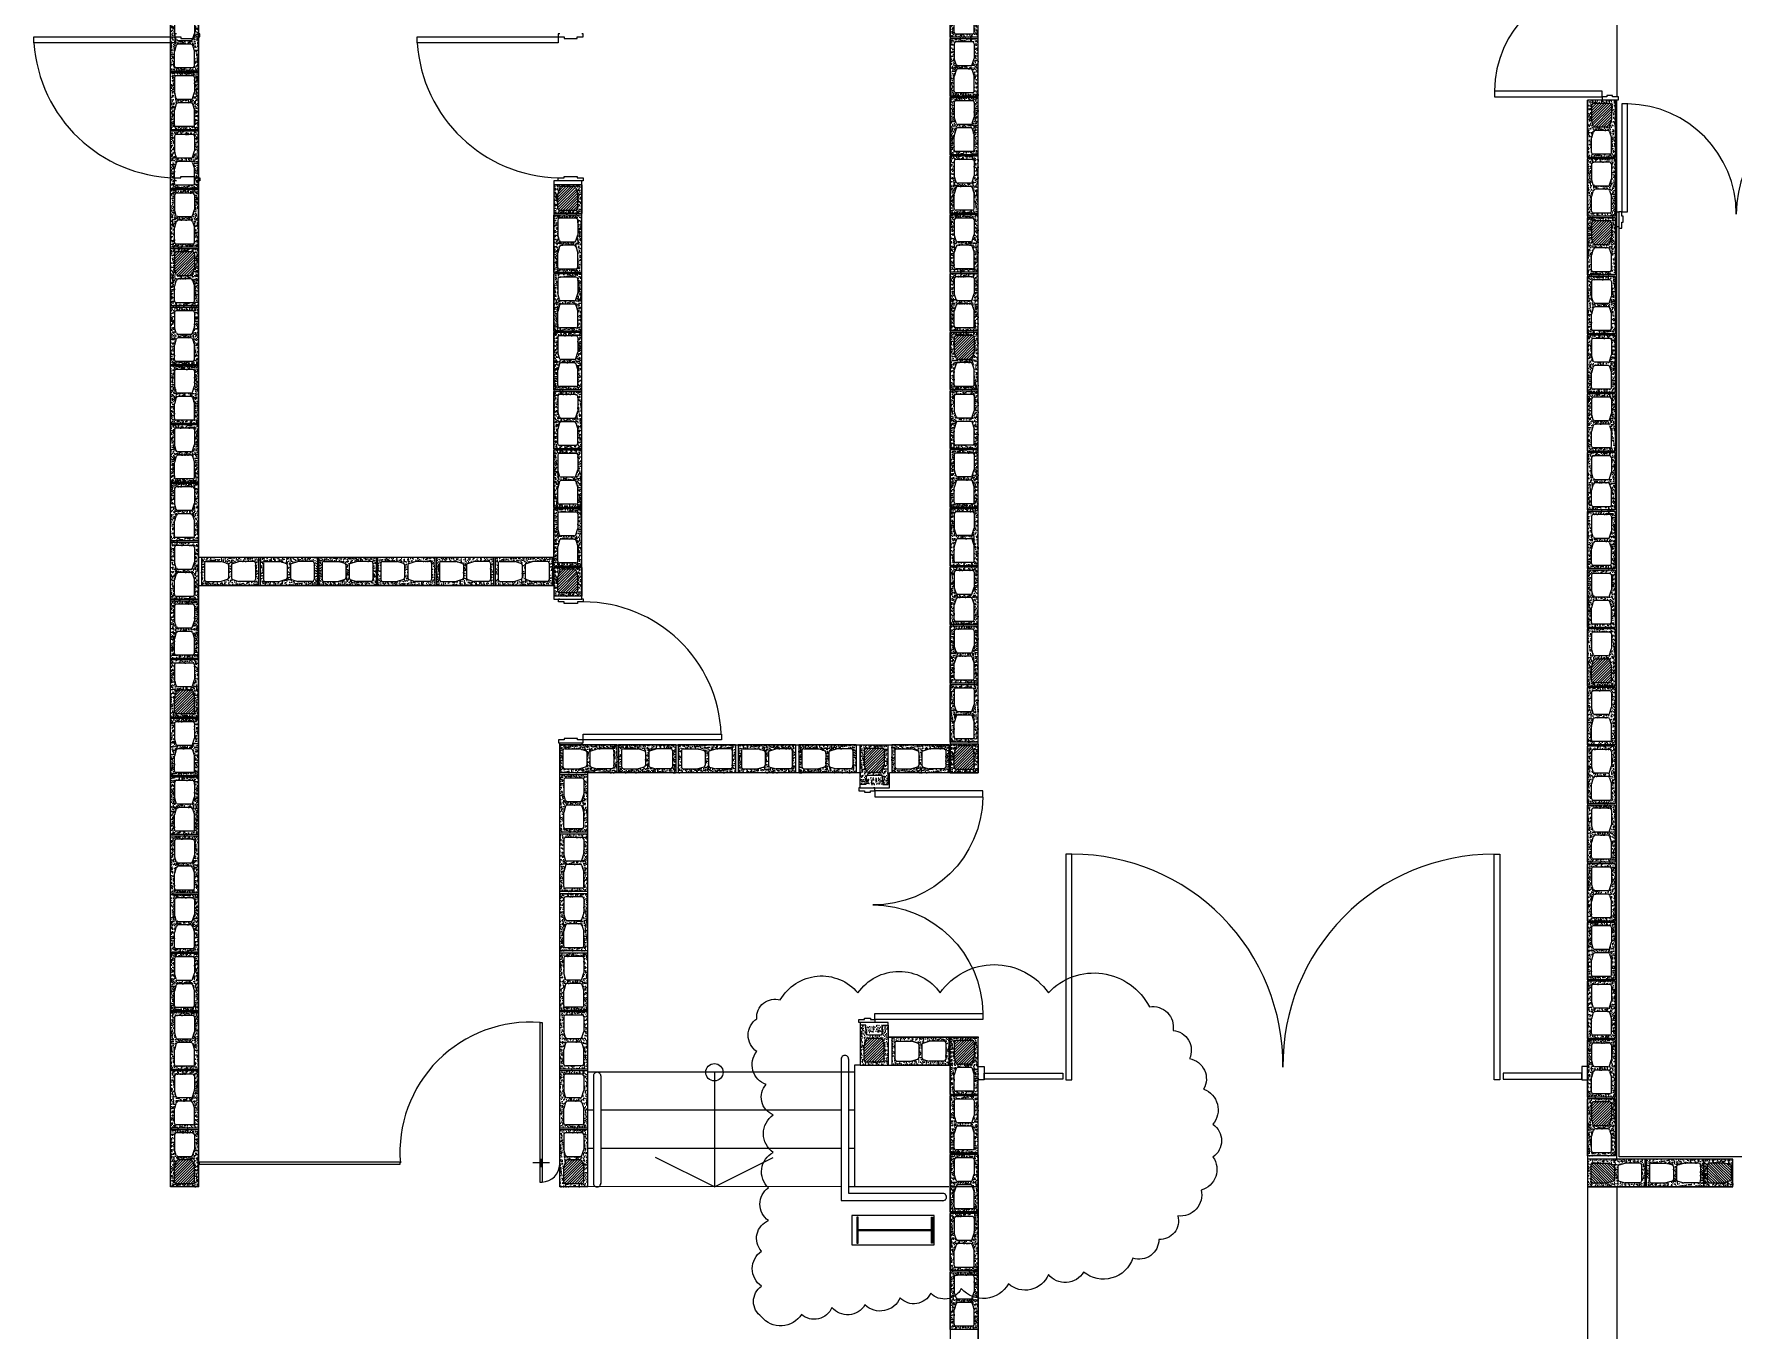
# Model space of a CAD drawing. Header units: millimetres. Extents: x 64 to 283, y 16 to 153.
# Drawn here: x 247.82 to 259.39, y 100.62 to 109.45 of the extents above; entities that cross this region are included whole.
import ezdxf

# ---------------------------------------------------------------- set-up
doc = ezdxf.new("R2010")
doc.units = ezdxf.units.MM
for name, color, linetype, lineweight in [('1', 1, 'Continuous', 0), ('A-CARPINTERIAS', 252, 'Continuous', 0), ('HATCH_1', 253, 'Continuous', 0), ('MAMP_BLOQUE_HORMIGON_BLOQU', 67, 'Continuous', 0), ('MAMP_CERAMICA_VISTA', 60, 'Continuous', 0), ('MURO', 3, 'Continuous', 0), ('MURO_VISTA', 252, 'Continuous', 0)]:
    doc.layers.add(name, color=color, linetype=linetype, lineweight=lineweight)
pattern_1 = [(140, (225.83415, -177.45567), (0.003187817, 0.0364369338), [0.00381, -0.04191]), (85, (225.83415, -177.45567), (-0.038211369, -0.0070486843), [0.003048, -0.033528117]), (190.451445, (225.834416, -177.452633), (-0.0350235504, 0.0293882494), [0.003238002, -0.035618049]), (136.1842, (225.82399, -177.45567), (0.0084084656, 0.054215808), [0.005715, -0.062865]), (186.635558, (225.82469, -177.45115), (-0.049485225, 0.047480827), [0.004857005, -0.053427122]), (81.184151, (225.82399, -177.45567), (-0.049485225, 0.047480827), [0.004571993, -0.050291946]), (111, (225.82653, -177.45059), (0.0204530396, 0.0303228783), [0.00381, -0.04191]), (56, (225.82653, -177.45059), (-0.036837593, 0.0123604057), [0.003048, -0.033528]), (161.451445, (225.828234, -177.448062), (-0.0163845538, 0.042683284), [0.003238002, -0.0356179875]), (127.5, (225.83415, -177.455669), (-0.0169110078, 0.00061772065), [0, -0.0331216, 0, -0.034036, 0, -0.033655]), (97.5, (225.83415, -177.455669), (-0.020036115, 0.0133639325), [0, -0.0194056, 0, -0.0323596, 0, -0.012827]), (57.5, (225.83415, -177.466997), (0.0011457488, 0.02711811903), [0, -0.0127, 0, -0.039624, 0, -0.052578]), (47.5, (225.83415, -177.472077), (-0.0050852982, 0.0296258363), [0, -0.01651, 0, -0.0263144, 0, -0.037338])]
pattern_2 = [(45, (241.394478, 180.895822), (-0.0088388348, 0.0088388348), [])]

# ---------------------------------------------------------------- blocks, each defined once
blk = doc.blocks.new('A$C2D8E3321')
at = {"layer": 'MAMP_BLOQUE_HORMIGON_BLOQU', "linetype": 'Continuous'}
h = blk.add_hatch(dxfattribs=at)
h.set_pattern_fill('AR-CONC', color=253, scale=0.2, style=0)
h.set_pattern_definition([(50, (-279883.144, 27804.65), (36.4369338, -3.187817), [3.81, -41.91]), (355, (-279883.144, 27804.65), (-7.0486843, 38.211369), [3.048, -33.528117]), (100.451445, (-279880.108, 27804.384), (29.3882494, 35.0235504), [3.238002, -35.618049]), (46.1842, (-279883.144, 27814.81), (54.215808, -8.4084656), [5.715, -62.865]), (96.635558, (-279878.626, 27814.11), (47.480827, 49.485225), [4.857005, -53.427122]), (351.184151, (-279883.144, 27814.81), (47.480827, 49.485225), [4.571993, -50.291946]), (21, (-279878.064, 27812.27), (30.3228783, -20.4530396), [3.81, -41.91]), (326, (-279878.064, 27812.27), (12.3604057, 36.837593), [3.048, -33.528]), (71.451445, (-279875.537, 27810.566), (42.683284, 16.3845538), [3.238002, -35.6179875]), (37.5, (-279883.144, 27804.65), (0.61772065, 16.9110078), [0, -33.1216, 0, -34.036, 0, -33.655]), (7.5, (-279883.144, 27804.65), (13.3639325, 20.036115), [0, -19.4056, 0, -32.3596, 0, -12.827]), (327.5, (-279894.472, 27804.65), (27.11811903, -1.1457488), [0, -12.7, 0, -39.624, 0, -52.578]), (317.5, (-279899.552, 27804.65), (29.6258363, 5.0852982), [0, -16.51, 0, -26.3144, 0, -37.338])])
h.paths.add_polyline_path([(0, 190), (0, 0), (390, 0), (390, 190)])
h.paths.add_polyline_path([(214, 150), (256, 163), (356, 163, -0.414214), (368, 151), (368, 39, -0.414214), (356, 27), (256, 27), (214, 39, -0.315202), (206, 51), (206, 139, -0.315202)], flags=16)
h.paths.add_polyline_path([(184, 139), (184, 51, -0.315202), (176, 39), (134, 27), (34, 27, -0.414214), (22, 39), (22, 151, -0.414214), (34, 163), (134, 163), (176, 150, -0.315202)], flags=16)
for p, q in [((390, 190), (0, 190)), ((0, 190), (0, 0)), ((22, 151), (22, 39)), ((34, 163), (134, 163)), ((176, 150), (134, 163)), ((184, 139), (184, 51)), ((206, 139), (206, 51)), ((214, 150), (256, 163)), ((356, 163), (256, 163)), ((368, 151), (368, 39)), ((390, 190), (390, 0)), ((34, 27), (134, 27)), ((176, 39), (134, 27)), ((214, 39), (256, 27)), ((356, 27), (256, 27)), ((390, 0), (0, 0))]:
    blk.add_line(p, q)
for centre, start, end in [((34, 151), 90, 180), ((172, 139), 0, 69.9797), ((218, 139), 110.0203, 180), ((356, 151), 0, 90), ((34, 39), 180, 270), ((172, 51), 290.0203, 0), ((218, 51), 180, 249.9797), ((356, 39), 270, 0)]:
    blk.add_arc(centre, 12, start, end)
blk = doc.blocks.new('PUERTA_90')
at = {"layer": 'A-CARPINTERIAS', "color": 2, "elevation": 1.747012}
for points in [[(1073341.584146, 646881.00699), (1073341.584146, 646871.00699), (1073361.584146, 646871.00699), (1073361.584146, 646911.00699), (1073371.584146, 646911.00699), (1073371.584689, 647001.015604), (1073361.584689, 647001.015604), (1073361.584689, 647041.015604), (1073341.584689, 647041.015604), (1073341.584689, 647031.015604)], [(1074321.584146, 646881.011429), (1074321.584146, 646871.011429), (1074301.584146, 646871.011429), (1074301.584146, 646911.011429), (1074291.584146, 646911.011429), (1074291.583603, 647001.020043), (1074301.583603, 647001.020043), (1074301.583603, 647041.020043), (1074321.583603, 647041.020043), (1074321.583603, 647031.020043)], [(1073361.583603, 646871.00699), (1073401.583603, 646871.00699), (1073401.583603, 645931.006991), (1073361.583603, 645931.006991), (1073361.583603, 646871.00699)]]:
    blk.add_lwpolyline(points, dxfattribs=at)
at = {"layer": 'A-CARPINTERIAS'}
blk.add_arc((1073361.583603, 646871.00699, 1.747012), 940, 272.438855, 0, dxfattribs=at)
blk = doc.blocks.new('VANO_1_60')
at = {"layer": 'A-CARPINTERIAS', "color": 2, "elevation": 319.118619}
for points in [[(1061665.085872, 653093.376757), (1061665.085872, 653103.376757), (1061685.085872, 653103.376757), (1061685.085872, 653063.376757), (1061695.085872, 653063.376757), (1061695.085872, 653023.376757), (1061685.085872, 653023.376757), (1061685.085872, 652993.376757), (1061665.085872, 652993.376757), (1061665.085872, 653003.376757)], [(1063262.427102, 653093.376757), (1063262.427102, 653103.376757), (1063242.427102, 653103.376757), (1063242.427102, 653063.376757), (1063232.427102, 653063.376757), (1063232.427102, 653023.376757), (1063242.427102, 653023.376757), (1063242.427102, 652993.376757), (1063262.427102, 652993.376757), (1063262.427102, 653003.376757)], [(1061685.085872, 652993.376757), (1061725.085872, 652993.376757), (1061725.085872, 652258.091266), (1061685.085872, 652258.091266), (1061685.085872, 652993.376757)], [(1063242.427102, 652993.376757), (1063202.427102, 652993.376757), (1063202.427102, 652258.091266), (1063242.427102, 652258.091266), (1063242.427102, 652993.376757)]]:
    blk.add_lwpolyline(points, dxfattribs=at)
at = {"layer": 'A-CARPINTERIAS'}
for centre, radius, start, end in [((1061716.319398, 653004.098216, -5100.048805), 746.119091, 270.993396, 0.302112), ((1063212.153156, 653007.715022, -5100.048805), 749.725106, 179.975747, 269.057884)]:
    blk.add_arc(centre, radius, start, end, dxfattribs=at)
blk = doc.blocks.new('VANO_1_00')
at = {"layer": 'A-CARPINTERIAS', "color": 2, "elevation": 1.747012}
for points in [[(1047898.651086, 654655.944493), (1047858.651086, 654655.944493), (1047858.651086, 655616.467644), (1047898.651086, 655616.467644), (1047898.651086, 654655.944493)], [(1046918.649457, 654645.942824), (1046918.649457, 654655.942824), (1046938.649457, 654655.942824), (1046938.649457, 654615.942824), (1046948.649457, 654615.942824), (1046948.65, 654525.93421), (1046938.65, 654525.93421), (1046938.65, 654485.934209), (1046918.65, 654485.934209), (1046918.65, 654495.934209)], [(1047918.650543, 654645.944493), (1047918.650543, 654655.944493), (1047898.650543, 654655.944493), (1047898.650543, 654615.944493), (1047888.650543, 654615.944493), (1047888.65, 654525.935879), (1047898.65, 654525.935879), (1047898.65, 654485.935879), (1047918.65, 654485.935879), (1047918.65, 654495.935879)]]:
    blk.add_lwpolyline(points, dxfattribs=at)
at = {"layer": 'A-CARPINTERIAS'}
blk.add_arc((1047924.782823, 654632.269475, 1.747012), 986.417479, 93.844126, 178.624808, dxfattribs=at)

msp = doc.modelspace()

# ---------------------------------------------------------------- hatches: boundary and pattern name
at = {"layer": 'HATCH_1', "linetype": 'Continuous'}
h = msp.add_hatch(dxfattribs=at)
h.set_pattern_fill('LINE', color=40, scale=0.1, angle=225)
h.set_pattern_definition([(225, (270.647651, 30.529201), (0.0088388348, -0.0088388348), [])])
h.paths.add_polyline_path([(258.453, 108.814, -0.346235), (258.441, 108.823), (258.429, 108.864), (258.429, 108.964, -0.414214), (258.441, 108.976), (258.553, 108.976, -0.414214), (258.565, 108.964), (258.565, 108.864), (258.552, 108.821, -0.315202), (258.541, 108.814)])
h = msp.add_hatch(dxfattribs=at)
h.set_pattern_fill('LINE', color=40, scale=0.1, angle=45)
h.set_pattern_definition([(45, (239.307312, 186.6945), (-0.0088388348, 0.0088388348), [])])
h.paths.add_polyline_path([(251.502, 108.41, -0.346235), (251.513, 108.401), (251.526, 108.36), (251.526, 108.26, -0.414214), (251.514, 108.248), (251.402, 108.248, -0.414214), (251.39, 108.26), (251.39, 108.36), (251.403, 108.402, -0.315202), (251.414, 108.41)])
h = msp.add_hatch(dxfattribs=at)
h.set_pattern_fill('LINE', color=40, scale=0.1, angle=225)
h.set_pattern_definition([(225, (270.647651, 29.729201), (0.0088388348, -0.0088388348), [])])
h.paths.add_polyline_path([(258.453, 108.014, -0.346235), (258.441, 108.023), (258.429, 108.064), (258.429, 108.164, -0.414214), (258.441, 108.176), (258.553, 108.176, -0.414214), (258.565, 108.164), (258.565, 108.064), (258.552, 108.021, -0.315202), (258.541, 108.014)])
h = msp.add_hatch(dxfattribs=at)
h.set_pattern_fill('LINE', color=40, scale=0.1, angle=225)
h.set_pattern_definition([(225, (260.997651, 29.519152), (0.0088388348, -0.0088388348), [])])
h.paths.add_polyline_path([(248.803, 107.803, -0.346235), (248.791, 107.813), (248.779, 107.853), (248.779, 107.953, -0.414214), (248.791, 107.965), (248.903, 107.965, -0.414214), (248.915, 107.953), (248.915, 107.853), (248.902, 107.811, -0.315202), (248.891, 107.803)])
h = msp.add_hatch(dxfattribs=at)
h.set_pattern_fill('LINE', color=40, scale=0.1, angle=225)
h.set_pattern_definition([(225, (266.307651, 28.949148), (0.0088388348, -0.0088388348), [])])
h.paths.add_polyline_path([(254.113, 107.233, -0.346235), (254.101, 107.243), (254.089, 107.283), (254.089, 107.383, -0.414214), (254.101, 107.395), (254.213, 107.395, -0.414214), (254.225, 107.383), (254.225, 107.283), (254.212, 107.241, -0.315202), (254.201, 107.233)])
h = msp.add_hatch(dxfattribs=at)
h.set_pattern_fill('LINE', color=40, scale=0.1, angle=45)
h.set_pattern_definition([(45, (239.307312, 184.088903), (-0.0088388348, 0.0088388348), [])])
h.paths.add_polyline_path([(251.502, 105.805, -0.346235), (251.513, 105.795), (251.526, 105.755), (251.526, 105.655, -0.414214), (251.514, 105.643), (251.402, 105.643, -0.414214), (251.39, 105.655), (251.39, 105.755), (251.403, 105.797, -0.315202), (251.414, 105.805)])
h = msp.add_hatch(dxfattribs=at)
h.set_pattern_fill('LINE', color=40, scale=0.1, angle=225)
h.set_pattern_definition([(225, (270.647651, 26.929201), (0.0088388348, -0.0088388348), [])])
h.paths.add_polyline_path([(258.453, 105.192, 0.346235), (258.441, 105.182), (258.429, 105.142), (258.429, 105.042, 0.414214), (258.441, 105.03), (258.553, 105.03, 0.414214), (258.565, 105.042), (258.565, 105.142), (258.552, 105.184, 0.315202), (258.541, 105.192)])
h = msp.add_hatch(dxfattribs=at)
h.set_pattern_fill('LINE', color=40, scale=0.1, angle=225)
h.set_pattern_definition([(225, (260.997651, 26.719152), (0.0088388348, -0.0088388348), [])])
h.paths.add_polyline_path([(248.803, 104.981, 0.346235), (248.791, 104.972), (248.779, 104.931), (248.779, 104.831, 0.414214), (248.791, 104.819), (248.903, 104.819, 0.414214), (248.915, 104.831), (248.915, 104.931), (248.902, 104.974, 0.315202), (248.891, 104.981)])
h = msp.add_hatch(dxfattribs=at)
h.set_pattern_fill('LINE', color=40, scale=0.1, angle=45)
h.set_pattern_definition([(45, (242.007309, 182.885864), (-0.0088388348, 0.0088388348), [])])
h.paths.add_polyline_path([(254.202, 104.602, -0.346235), (254.213, 104.592), (254.226, 104.552), (254.226, 104.452, -0.414214), (254.214, 104.44), (254.102, 104.44, -0.414214), (254.09, 104.452), (254.09, 104.552), (254.103, 104.594, -0.315202), (254.114, 104.602)])
h = msp.add_hatch(dxfattribs=at)
h.set_pattern_fill('LINE', color=40, scale=0.1, angle=45)
h.set_pattern_definition(pattern_2)
h.paths.add_polyline_path([(253.589, 104.423, 0.346235), (253.601, 104.433), (253.613, 104.473), (253.613, 104.573, 0.414214), (253.601, 104.585), (253.489, 104.585, 0.414214), (253.477, 104.573), (253.477, 104.473), (253.49, 104.431, 0.315202), (253.501, 104.423)])
h = msp.add_hatch(dxfattribs=at)
h.set_pattern_fill('LINE', color=40, scale=0.1, angle=45)
h.set_pattern_definition(pattern_2)
h.paths.add_polyline_path([(253.589, 102.611, -0.346235), (253.601, 102.602), (253.613, 102.561), (253.613, 102.461, -0.414214), (253.601, 102.449), (253.489, 102.449, -0.414214), (253.477, 102.461), (253.477, 102.561), (253.49, 102.604, -0.315202), (253.501, 102.611)])
h = msp.add_hatch(dxfattribs=at)
h.set_pattern_fill('LINE', color=40, scale=0.1, angle=225)
h.set_pattern_definition([(225, (266.307651, 24.14913), (0.0088388348, -0.0088388348), [])])
h.paths.add_polyline_path([(254.113, 102.433, -0.346235), (254.101, 102.443), (254.089, 102.483), (254.089, 102.583, -0.414214), (254.101, 102.595), (254.213, 102.595, -0.414214), (254.225, 102.583), (254.225, 102.483), (254.212, 102.441, -0.315202), (254.201, 102.433)])
h = msp.add_hatch(dxfattribs=at)
h.set_pattern_fill('LINE', color=40, scale=0.1, angle=225)
h.set_pattern_definition([(225, (270.647695, 23.729201), (0.0088388348, -0.0088388348), [])])
h.paths.add_polyline_path([(258.453, 102.014, -0.346235), (258.442, 102.023), (258.429, 102.064), (258.429, 102.164, -0.414214), (258.441, 102.176), (258.553, 102.176, -0.414214), (258.565, 102.164), (258.565, 102.064), (258.552, 102.021, -0.315202), (258.541, 102.014)])
h = msp.add_hatch(dxfattribs=at)
h.set_pattern_fill('LINE', color=40, scale=0.1, angle=225)
h.set_pattern_definition([(225, (260.997651, 23.519152), (0.0088388348, -0.0088388348), [])])
h.paths.add_polyline_path([(248.803, 101.781, 0.346235), (248.791, 101.772), (248.779, 101.731), (248.779, 101.631, 0.414214), (248.791, 101.619), (248.903, 101.619, 0.414214), (248.915, 101.631), (248.915, 101.731), (248.902, 101.774, 0.315202), (248.891, 101.781)])
h = msp.add_hatch(dxfattribs=at)
h.set_pattern_fill('LINE', color=40, scale=0.1, angle=225)
h.set_pattern_definition([(225, (263.647687, 23.519153), (0.0088388348, -0.0088388348), [])])
h.paths.add_polyline_path([(251.453, 101.781, 0.346235), (251.442, 101.772), (251.429, 101.731), (251.429, 101.631, 0.414214), (251.441, 101.619), (251.553, 101.619, 0.414214), (251.565, 101.631), (251.565, 101.731), (251.552, 101.774, 0.315202), (251.541, 101.781)])
h = msp.add_hatch(dxfattribs=at)
h.set_pattern_fill('LINE', color=40, scale=0.1, angle=315)
h.set_pattern_definition([(315, (336.870826, 113.842712), (0.0088388348, 0.0088388348), [])])
h.paths.add_polyline_path([(258.586, 101.648, -0.346235), (258.577, 101.637), (258.536, 101.624), (258.436, 101.624, -0.414214), (258.424, 101.636), (258.424, 101.748, -0.414214), (258.436, 101.76), (258.536, 101.76), (258.579, 101.747, -0.315202), (258.586, 101.736)])
h = msp.add_hatch(dxfattribs=at)
h.set_pattern_fill('LINE', color=40, scale=0.1, angle=315)
h.set_pattern_definition([(315, (337.665776, 113.842668), (0.0088388348, 0.0088388348), [])])
h.paths.add_polyline_path([(259.381, 101.648, -0.346235), (259.372, 101.636), (259.331, 101.624), (259.231, 101.624, -0.414214), (259.219, 101.636), (259.219, 101.748, -0.414214), (259.231, 101.76), (259.331, 101.76), (259.374, 101.747, -0.315202), (259.381, 101.736)])
at = {"layer": 'MAMP_BLOQUE_HORMIGON_BLOQU', "linetype": 'Continuous'}
h = msp.add_hatch(dxfattribs=at)
h.set_pattern_fill('AR-CONC', color=253, scale=0.0002, angle=270, style=0)
h.set_pattern_definition([(320, (279.167133, 385.1093), (-0.003187817, -0.0364369338), [0.00381, -0.04191]), (265, (279.167133, 385.1093), (0.038211369, 0.0070486843), [0.003048, -0.033528117]), (10.451445, (279.166867, 385.106263), (0.0350235504, -0.0293882494), [0.003238002, -0.035618049]), (316.1842, (279.177293, 385.1093), (-0.0084084656, -0.054215808), [0.005715, -0.062865]), (6.635558, (279.17659, 385.10478), (0.049485225, -0.047480827), [0.004857005, -0.053427122]), (261.184151, (279.177293, 385.1093), (0.049485225, -0.047480827), [0.004571993, -0.050291946]), (291, (279.174753, 385.10422), (-0.0204530396, -0.0303228783), [0.00381, -0.04191]), (236, (279.174753, 385.10422), (0.036837593, -0.0123604057), [0.003048, -0.033528]), (341.451445, (279.17305, 385.101693), (0.016384554, -0.042683284), [0.003238002, -0.0356179875]), (307.5, (279.167133, 385.1093), (0.0169110078, -0.00061772065), [0, -0.0331216, 0, -0.034036, 0, -0.033655]), (277.5, (279.167133, 385.1093), (0.020036115, -0.0133639325), [0, -0.0194056, 0, -0.0323596, 0, -0.012827]), (237.5, (279.167133, 385.120628), (-0.0011457488, -0.02711811903), [0, -0.0127, 0, -0.039624, 0, -0.052578]), (227.5, (279.167133, 385.125708), (0.0050852982, -0.0296258363), [0, -0.01651, 0, -0.0263144, 0, -0.037338])])
h.paths.add_polyline_path([(251.501, 108.41), (251.413, 108.41, 0.315202), (251.402, 108.402), (251.389, 108.36), (251.389, 108.26, 0.414214), (251.401, 108.248), (251.513, 108.248, 0.414214), (251.525, 108.26), (251.525, 108.36), (251.513, 108.401, 0.346235)], flags=16)
h.paths.add_polyline_path([(251.362, 108.421), (251.552, 108.421), (251.552, 108.226), (251.362, 108.226)])
h = msp.add_hatch(dxfattribs=at)
h.set_pattern_fill('AR-CONC', color=253, scale=0.0002, angle=270, style=0)
h.set_pattern_definition([(320, (279.167133, 382.503702), (-0.003187817, -0.0364369338), [0.00381, -0.04191]), (265, (279.167133, 382.503702), (0.038211369, 0.0070486843), [0.003048, -0.033528117]), (10.451445, (279.166867, 382.500666), (0.0350235504, -0.0293882494), [0.003238002, -0.035618049]), (316.1842, (279.177293, 382.5037), (-0.0084084656, -0.054215808), [0.005715, -0.062865]), (6.635558, (279.17659, 382.499184), (0.049485225, -0.047480827), [0.004857005, -0.053427122]), (261.184151, (279.177293, 382.5037), (0.049485225, -0.047480827), [0.004571993, -0.050291946]), (291, (279.174753, 382.498622), (-0.0204530396, -0.0303228783), [0.00381, -0.04191]), (236, (279.174753, 382.498622), (0.036837593, -0.0123604057), [0.003048, -0.033528]), (341.451445, (279.17305, 382.496095), (0.016384554, -0.042683284), [0.003238002, -0.0356179875]), (307.5, (279.167133, 382.503702), (0.0169110078, -0.00061772065), [0, -0.0331216, 0, -0.034036, 0, -0.033655]), (277.5, (279.167133, 382.503702), (0.020036115, -0.0133639325), [0, -0.0194056, 0, -0.0323596, 0, -0.012827]), (237.5, (279.167133, 382.51503), (-0.0011457488, -0.02711811903), [0, -0.0127, 0, -0.039624, 0, -0.052578]), (227.5, (279.167133, 382.52011), (0.0050852982, -0.0296258363), [0, -0.01651, 0, -0.0263144, 0, -0.037338])])
h.paths.add_polyline_path([(251.501, 105.805), (251.413, 105.805, 0.315202), (251.402, 105.797), (251.389, 105.755), (251.389, 105.655, 0.414214), (251.401, 105.643), (251.513, 105.643, 0.414214), (251.525, 105.655), (251.525, 105.755), (251.513, 105.795, 0.346235)], flags=16)
h.paths.add_polyline_path([(251.362, 105.816), (251.552, 105.816), (251.552, 105.621), (251.362, 105.621)])
h = msp.add_hatch(dxfattribs=at)
h.set_pattern_fill('AR-CONC', color=252, scale=0.0002, angle=90, style=0)
h.set_pattern_definition(pattern_1)
edge = h.paths.add_edge_path(flags=16)
edge.add_line((253.5, 104.423), (253.588, 104.423))
edge.add_arc((253.588, 104.435), 0.012, 270, 339.9797)
edge.add_line((253.599, 104.431), (253.612, 104.473))
edge.add_line((253.612, 104.473), (253.612, 104.573))
edge.add_arc((253.6, 104.573), 0.012, 0, 90)
edge.add_line((253.6, 104.585), (253.488, 104.585))
edge.add_arc((253.488, 104.573), 0.012, 90, 180)
edge.add_line((253.476, 104.573), (253.476, 104.473))
edge.add_line((253.476, 104.473), (253.489, 104.433))
edge.add_arc((253.5, 104.435), 0.012, 193.6095, 270)
h.paths.add_polyline_path([(253.639, 104.337), (253.449, 104.337), (253.449, 104.607), (253.639, 104.607)])
edge = h.paths.add_edge_path(flags=16)
edge.add_line((253.602, 104.386), (253.487, 104.386))
edge.add_line((253.487, 104.386), (253.489, 104.394))
edge.add_arc((253.5, 104.389), 0.012, 90, 159.9797, ccw=False)
edge.add_line((253.5, 104.401), (253.588, 104.401))
edge.add_arc((253.588, 104.389), 0.012, 13.6095, 90, ccw=False)
edge.add_line((253.6, 104.392), (253.602, 104.386))
h = msp.add_hatch(dxfattribs=at)
h.set_pattern_fill('AR-CONC', color=253, scale=0.0002, angle=270, style=0)
h.set_pattern_definition([(320, (281.86713, 381.300664), (-0.003187817, -0.0364369338), [0.00381, -0.04191]), (265, (281.86713, 381.300664), (0.038211369, 0.0070486843), [0.003048, -0.033528117]), (10.451445, (281.866864, 381.297627), (0.0350235504, -0.0293882494), [0.003238002, -0.035618049]), (316.1842, (281.87729, 381.300664), (-0.0084084656, -0.054215808), [0.005715, -0.062865]), (6.635558, (281.87659, 381.296146), (0.049485225, -0.047480827), [0.004857005, -0.053427122]), (261.184151, (281.87729, 381.300664), (0.049485225, -0.047480827), [0.004571993, -0.050291946]), (291, (281.87475, 381.295584), (-0.0204530396, -0.0303228783), [0.00381, -0.04191]), (236, (281.87475, 381.295584), (0.036837593, -0.0123604057), [0.003048, -0.033528]), (341.451445, (281.873046, 381.293057), (0.016384554, -0.042683284), [0.003238002, -0.0356179875]), (307.5, (281.86713, 381.300664), (0.0169110078, -0.00061772065), [0, -0.0331216, 0, -0.034036, 0, -0.033655]), (277.5, (281.86713, 381.300664), (0.020036115, -0.0133639325), [0, -0.0194056, 0, -0.0323596, 0, -0.012827]), (237.5, (281.86713, 381.311992), (-0.0011457488, -0.02711811903), [0, -0.0127, 0, -0.039624, 0, -0.052578]), (227.5, (281.86713, 381.317072), (0.0050852982, -0.0296258363), [0, -0.01651, 0, -0.0263144, 0, -0.037338])])
h.paths.add_polyline_path([(254.201, 104.602), (254.113, 104.602, 0.315202), (254.102, 104.594), (254.089, 104.552), (254.089, 104.452, 0.414214), (254.101, 104.44), (254.213, 104.44, 0.414214), (254.225, 104.452), (254.225, 104.552), (254.213, 104.592, 0.346235)], flags=16)
h.paths.add_polyline_path([(254.062, 104.613), (254.252, 104.613), (254.252, 104.418), (254.062, 104.418)])
h = msp.add_hatch(dxfattribs=at)
h.set_pattern_fill('AR-CONC', color=252, scale=0.0002, angle=90, style=0)
h.set_pattern_definition(pattern_1)
edge = h.paths.add_edge_path(flags=16)
edge.add_line((253.5, 102.611), (253.588, 102.611))
edge.add_arc((253.588, 102.599), 0.012, 20.0203, 90, ccw=False)
edge.add_line((253.599, 102.604), (253.612, 102.561))
edge.add_line((253.612, 102.561), (253.612, 102.461))
edge.add_arc((253.6, 102.461), 0.012, 270, 360, ccw=False)
edge.add_line((253.6, 102.449), (253.488, 102.449))
edge.add_arc((253.488, 102.461), 0.012, 180, 270, ccw=False)
edge.add_line((253.476, 102.461), (253.476, 102.561))
edge.add_line((253.476, 102.561), (253.489, 102.602))
edge.add_arc((253.5, 102.599), 0.012, 90, 166.3905, ccw=False)
h.paths.add_polyline_path([(253.639, 102.698), (253.449, 102.698), (253.449, 102.427), (253.639, 102.427)])
edge = h.paths.add_edge_path(flags=16)
edge.add_line((253.602, 102.649), (253.487, 102.649))
edge.add_line((253.487, 102.649), (253.489, 102.641))
edge.add_arc((253.5, 102.645), 0.012, 200.0203, 270)
edge.add_line((253.5, 102.633), (253.588, 102.633))
edge.add_arc((253.588, 102.645), 0.012, 270, 346.3905)
edge.add_line((253.6, 102.643), (253.602, 102.649))
h = msp.add_hatch(dxfattribs=at)
h.set_pattern_fill('AR-CONC', color=253, scale=0.0002, angle=180, style=0)
h.set_pattern_definition([(230, (536.080575, 73.982847), (-0.0364369338, 0.003187817), [0.00381, -0.04191]), (175, (536.080575, 73.982847), (0.0070486843, -0.038211369), [0.003048, -0.033528117]), (280.451445, (536.07754, 73.983113), (-0.0293882494, -0.0350235504), [0.003238002, -0.035618049]), (226.1842, (536.080575, 73.972687), (-0.054215808, 0.0084084656), [0.005715, -0.062865]), (276.635558, (536.076057, 73.97339), (-0.047480827, -0.049485225), [0.004857005, -0.053427122]), (171.184151, (536.080575, 73.97269), (-0.047480827, -0.049485225), [0.004571993, -0.050291946]), (201, (536.075495, 73.975227), (-0.0303228783, 0.0204530396), [0.00381, -0.04191]), (146, (536.075495, 73.975227), (-0.0123604057, -0.036837593), [0.003048, -0.033528]), (251.451445, (536.07297, 73.97693), (-0.042683284, -0.016384554), [0.003238002, -0.0356179875]), (217.5, (536.080575, 73.982847), (-0.00061772065, -0.0169110078), [0, -0.0331216, 0, -0.034036, 0, -0.033655]), (187.5, (536.080575, 73.982847), (-0.0133639325, -0.020036115), [0, -0.0194056, 0, -0.0323596, 0, -0.012827]), (147.5, (536.091904, 73.982847), (-0.02711811903, 0.0011457488), [0, -0.0127, 0, -0.039624, 0, -0.052578]), (137.5, (536.096984, 73.982847), (-0.0296258363, -0.0050852982), [0, -0.01651, 0, -0.0263144, 0, -0.037338])])
h.paths.add_polyline_path([(259.381, 101.649), (259.381, 101.737, 0.315202), (259.374, 101.748), (259.331, 101.761), (259.231, 101.761, 0.414214), (259.219, 101.749), (259.219, 101.637, 0.414214), (259.231, 101.625), (259.331, 101.625), (259.372, 101.637, 0.346235)], flags=16)
h.paths.add_polyline_path([(259.392, 101.787), (259.392, 101.597), (259.197, 101.597), (259.197, 101.787)])

# ---------------------------------------------------------------- linework, layer by layer
msp.add_lwpolyline([(252.776, 100.713, -0.520567), (252.776, 100.921, -0.520567), (252.776, 100.921, -0.520567), (252.776, 101.16, -0.520567), (252.776, 101.16, -0.520567), (252.824, 101.368, -0.520567), (252.824, 101.368, -0.520567), (252.824, 101.592, -0.520567), (252.824, 101.592, -0.520567), (252.856, 101.832, -0.520567), (252.856, 101.832, -0.520567), (252.856, 102.088, -0.520567), (252.856, 102.088, -0.520567), (252.808, 102.295, -0.520567), (252.808, 102.295, -0.520567), (252.744, 102.519, -0.520567), (252.744, 102.519, -0.520567), (252.744, 102.743, -0.520567), (252.744, 102.743, -0.520567), (252.904, 102.871, -0.520567), (252.904, 102.871, -0.520567), (253.433, 102.919, -0.520567), (253.433, 102.919, -0.520567), (253.993, 102.919, -0.520567), (253.993, 102.919, -0.520567), (254.73, 102.919, -0.520567), (254.73, 102.919, -0.520567), (255.418, 102.823, -0.520567), (255.418, 102.823, -0.520567), (255.579, 102.663, -0.520567), (255.579, 102.663, -0.520567), (255.691, 102.471, -0.520567), (255.691, 102.471, -0.520567), (255.787, 102.263, -0.520567), (255.787, 102.263, -0.520567), (255.851, 102.024, -0.520567), (255.851, 102.024, -0.520567), (255.851, 101.8, -0.520567), (255.851, 101.8, -0.520567), (255.771, 101.576, -0.520567), (255.771, 101.576, -0.520567), (255.611, 101.4, -0.520567), (255.611, 101.4, -0.520567), (255.482, 101.24, -0.520567), (255.482, 101.24, -0.520567), (255.306, 101.112, -0.520567), (255.306, 101.112, -0.520567), (254.97, 101.017, -0.520567), (254.97, 101.017, -0.520567), (254.73, 101.001, -0.520567), (254.73, 101.001, -0.520567), (254.458, 100.937, -0.520567), (254.458, 100.937, -0.520567), (254.137, 100.905, -0.520567), (254.137, 100.905, -0.520567), (253.929, 100.873, -0.520567), (253.929, 100.873, -0.520567), (253.721, 100.841, -0.520567), (253.721, 100.841, -0.520567), (253.481, 100.793, -0.520567), (253.481, 100.793, -0.520567), (253.256, 100.777, -0.520567), (253.256, 100.777, -0.520567), (253.048, 100.729, -0.520567), (253.048, 100.729, -0.520567)], format="xyb", close=True)
at = {"layer": '1', "color": 0, "elevation": 1.064}
for points in [[(253.392, 101.202), (253.952, 101.202), (253.952, 101.402), (253.392, 101.402)], [(253.426, 101.215), (253.434, 101.215), (253.434, 101.39), (253.426, 101.39)], [(253.942, 101.215), (253.934, 101.215), (253.934, 101.39), (253.942, 101.39)], [(253.434, 101.3), (253.934, 101.3), (253.934, 101.305), (253.434, 101.305)]]:
    msp.add_lwpolyline(points, close=True, dxfattribs=at)
at = {"layer": 'A-CARPINTERIAS'}
for p, q in [((251.332, 101.761, 1.065), (251.22, 101.761, 1.065)), ((251.276, 101.732, 1.065), (251.276, 101.789, 1.065))]:
    msp.add_line(p, q, dxfattribs=at)
at = {"layer": 'A-CARPINTERIAS', "color": 2, "elevation": -0.639}
for points in [[(254.85, 102.327), (254.89, 102.327), (254.89, 103.863), (254.85, 103.863), (254.85, 102.327)], [(257.805, 102.327), (257.765, 102.327), (257.765, 103.863), (257.805, 103.863), (257.805, 102.327)]]:
    msp.add_lwpolyline(points, dxfattribs=at)
at = {"layer": 'A-CARPINTERIAS', "elevation": 1.065}
for points in [[(251.269, 101.628), (251.269, 102.717), (251.283, 102.717), (251.283, 101.628)], [(250.316, 101.765), (248.947, 101.765), (248.947, 101.751), (250.316, 101.751)]]:
    msp.add_lwpolyline(points, close=True, dxfattribs=at)
at = {"layer": 'A-CARPINTERIAS', "color": 2}
for points, elevation in [([(254.292, 102.417), (254.292, 102.327), (254.252, 102.327), (254.252, 102.417)], 1.064), ([(258.362, 102.417), (258.362, 102.327), (258.402, 102.327), (258.402, 102.417)], 1.064), ([(254.292, 102.332), (254.292, 102.372), (254.828, 102.372), (254.828, 102.332)], -0.001), ([(258.362, 102.332), (258.362, 102.372), (257.827, 102.372), (257.827, 102.332)], -0.001)]:
    msp.add_lwpolyline(points, close=True, dxfattribs=dict(at, elevation=elevation))
at = {"layer": 'A-CARPINTERIAS'}
for centre, start, end in [((254.893, 102.429, -6.058), 359.3617, 89.9718), ((257.761, 102.429, -6.058), 90.0282, 180.6383)]:
    msp.add_arc(centre, 1.434, start, end, dxfattribs=at)
at = {"layer": 'A-CARPINTERIAS', "color": 251}
for centre, radius, start, end in [((251.2, 101.833, 1.066), 0.886, 85.5032, 184.6792), ((251.278, 101.754, 1.065), 0.124, 271.4073, 358.4437)]:
    msp.add_arc(centre, radius, start, end, dxfattribs=at)
at = {"layer": 'MAMP_BLOQUE_HORMIGON_BLOQU'}
for p, q in [((251.362, 108.421, 1.066), (251.362, 108.226, 1.066)), ((251.552, 108.421, 1.066), (251.362, 108.421, 1.066)), ((251.362, 108.421, 1.066), (251.362, 108.226, 1.066)), ((251.552, 108.421, 1.066), (251.552, 108.226, 1.066)), ((251.552, 108.226, 1.066), (251.552, 108.421, 1.066)), ((251.402, 108.402, 1.066), (251.389, 108.36, 1.066)), ((251.389, 108.26, 1.066), (251.389, 108.36, 1.066)), ((251.501, 108.41, 1.066), (251.413, 108.41, 1.066)), ((251.512, 108.402, 1.066), (251.525, 108.36, 1.066)), ((251.525, 108.26, 1.066), (251.525, 108.36, 1.066)), ((251.552, 108.226, 1.066), (251.362, 108.226, 1.066)), ((251.513, 108.248, 1.066), (251.401, 108.248, 1.066)), ((251.362, 105.816, 1.066), (251.362, 105.621, 1.066)), ((251.552, 105.816, 1.066), (251.362, 105.816, 1.066)), ((251.362, 105.816, 1.066), (251.362, 105.621, 1.066)), ((251.402, 105.797, 1.066), (251.389, 105.755, 1.066)), ((251.389, 105.655, 1.066), (251.389, 105.755, 1.066)), ((251.501, 105.805, 1.066), (251.413, 105.805, 1.066)), ((251.512, 105.797, 1.066), (251.525, 105.755, 1.066)), ((251.525, 105.655, 1.066), (251.525, 105.755, 1.066)), ((251.552, 105.816, 1.066), (251.552, 105.621, 1.066)), ((251.552, 105.621, 1.066), (251.552, 105.816, 1.066)), ((251.513, 105.643, 1.066), (251.401, 105.643, 1.066)), ((251.552, 105.621, 1.066), (251.362, 105.621, 1.066)), ((253.449, 104.337, 1.064), (253.449, 104.607, 1.064)), ((253.449, 104.607, 1.064), (253.639, 104.607, 1.064)), ((253.639, 104.337, 1.064), (253.639, 104.607, 1.064)), ((254.062, 104.613, 1.066), (254.062, 104.418, 1.066)), ((254.062, 104.613, 1.066), (254.062, 104.418, 1.066)), ((254.252, 104.613, 1.066), (254.062, 104.613, 1.066)), ((254.201, 104.602, 1.066), (254.113, 104.602, 1.066)), ((254.252, 104.613, 1.066), (254.252, 104.418, 1.066)), ((254.252, 104.418, 1.066), (254.252, 104.613, 1.066)), ((253.476, 104.573, 1.064), (253.476, 104.473, 1.064)), ((253.488, 104.585, 1.064), (253.6, 104.585, 1.064)), ((253.612, 104.573, 1.064), (253.612, 104.473, 1.064)), ((254.102, 104.594, 1.066), (254.089, 104.552, 1.066)), ((254.089, 104.452, 1.066), (254.089, 104.552, 1.066)), ((254.212, 104.594, 1.066), (254.225, 104.552, 1.066)), ((254.225, 104.452, 1.066), (254.225, 104.552, 1.066)), ((253.489, 104.431, 1.064), (253.476, 104.473, 1.064)), ((253.489, 104.394, 1.064), (253.487, 104.337, 1.064)), ((253.5, 104.423, 1.064), (253.588, 104.423, 1.064)), ((253.5, 104.401, 1.064), (253.588, 104.401, 1.064)), ((253.599, 104.431, 1.064), (253.612, 104.473, 1.064)), ((253.599, 104.394, 1.064), (253.602, 104.337, 1.064)), ((254.252, 104.418, 1.066), (254.062, 104.418, 1.066)), ((254.213, 104.44, 1.066), (254.101, 104.44, 1.066)), ((253.487, 104.337, 1.064), (253.449, 104.337, 1.064)), ((253.602, 104.337, 1.064), (253.639, 104.337, 1.064)), ((253.449, 102.698, 1.064), (253.449, 102.427, 1.064)), ((253.487, 102.698, 1.064), (253.449, 102.698, 1.064)), ((253.489, 102.641, 1.064), (253.487, 102.698, 1.064)), ((253.5, 102.633, 1.064), (253.588, 102.633, 1.064)), ((253.599, 102.641, 1.064), (253.602, 102.698, 1.064)), ((253.602, 102.698, 1.064), (253.639, 102.698, 1.064)), ((253.639, 102.698, 1.064), (253.639, 102.427, 1.064)), ((253.489, 102.604, 1.064), (253.476, 102.561, 1.064)), ((253.476, 102.461, 1.064), (253.476, 102.561, 1.064)), ((253.5, 102.611, 1.064), (253.588, 102.611, 1.064)), ((253.599, 102.604, 1.064), (253.612, 102.561, 1.064)), ((253.612, 102.461, 1.064), (253.612, 102.561, 1.064)), ((253.449, 102.427, 1.064), (253.639, 102.427, 1.064)), ((253.488, 102.449, 1.064), (253.6, 102.449, 1.064)), ((259.392, 101.787, 0.427), (259.197, 101.787, 0.427)), ((259.197, 101.597, 0.427), (259.197, 101.787, 0.427)), ((259.392, 101.787, 0.427), (259.197, 101.787, 0.427)), ((259.219, 101.637, 0.427), (259.219, 101.749, 0.427)), ((259.231, 101.761, 0.427), (259.331, 101.761, 0.427)), ((259.374, 101.748, 0.427), (259.331, 101.761, 0.427)), ((259.381, 101.649, 0.427), (259.381, 101.737, 0.427)), ((259.392, 101.597, 0.427), (259.392, 101.787, 0.427)), ((259.392, 101.597, 0.427), (259.197, 101.597, 0.427)), ((259.197, 101.597, 0.427), (259.392, 101.597, 0.427)), ((259.231, 101.625, 0.427), (259.331, 101.625, 0.427)), ((259.374, 101.638, 0.427), (259.331, 101.625, 0.427))]:
    msp.add_line(p, q, dxfattribs=at)
for centre, start, end in [((251.413, 108.398, 1.066), 90, 159.9797), ((251.413, 108.398, 1.066), 90, 159.9797), ((251.501, 108.398, 1.066), 20.0203, 90), ((251.401, 108.26, 1.066), 180, 270), ((251.513, 108.26, 1.066), 270, 0), ((251.413, 105.793, 1.066), 90, 159.9797), ((251.413, 105.793, 1.066), 90, 159.9797), ((251.501, 105.793, 1.066), 20.0203, 90), ((251.401, 105.655, 1.066), 180, 270), ((251.513, 105.655, 1.066), 270, 0), ((254.113, 104.59, 1.066), 90, 159.9797), ((254.113, 104.59, 1.066), 90, 159.9797), ((254.201, 104.59, 1.066), 20.0203, 90), ((253.488, 104.573, 1.064), 90, 180), ((253.6, 104.573, 1.064), 0, 90), ((253.5, 104.435, 1.064), 200.0203, 270), ((253.5, 104.389, 1.064), 90, 159.9797), ((253.588, 104.435, 1.064), 270, 339.9797), ((253.588, 104.389, 1.064), 20.0203, 90), ((254.101, 104.452, 1.066), 180, 270), ((254.213, 104.452, 1.066), 270, 0), ((253.5, 102.645, 1.064), 200.0203, 270), ((253.588, 102.645, 1.064), 270, 339.9797), ((253.5, 102.599, 1.064), 90, 159.9797), ((253.588, 102.599, 1.064), 20.0203, 90), ((253.488, 102.461, 1.064), 180, 270), ((253.6, 102.461, 1.064), 270, 0), ((259.231, 101.749, 0.427), 90, 180), ((259.369, 101.737, 0.427), 0, 69.9797), ((259.369, 101.737, 0.427), 0, 69.9797), ((259.231, 101.637, 0.427), 180, 270), ((259.369, 101.649, 0.427), 290.0203, 0)]:
    msp.add_arc(centre, 0.012, start, end, dxfattribs=at)
at = {"layer": 'MAMP_CERAMICA_VISTA', "elevation": 1.064}
msp.add_lwpolyline([(260.211, 108.122), (260.436, 108.122), (260.436, 108.733), (272.006, 108.733), (272.006, 101.802), (258.617, 101.802), (258.617, 108.135)], dxfattribs=at)
at = {"layer": 'MURO'}
for p, q in [((258.614, 108.237, 1.303), (258.602, 108.237, 0.427)), ((258.614, 108.237, 1.303), (258.614, 108.135, 1.303)), ((258.614, 108.135, 1.303), (258.602, 108.135, 0.427)), ((253.449, 104.315, 9.704), (253.449, 104.418, 20.814)), ((253.649, 104.315, 9.704), (253.649, 104.418, 20.814)), ((253.449, 104.315, 1.064), (253.649, 104.315, 1.064)), ((253.639, 102.617, 1.104), (253.639, 102.717, 1.955)), ((253.639, 102.617, 1.104), (254.252, 102.617, 1.104)), ((254.252, 101.816, 1.064), (254.252, 53.018, 1.064))]:
    msp.add_line(p, q, dxfattribs=at)
for points, elevation in [([(254.062, 104.418), (254.252, 104.418), (254.252, 120.217), (254.062, 120.217), (254.062, 104.608)], 1.066), ([(248.942, 112.602), (248.942, 101.597), (248.752, 101.597), (248.752, 112.602)], 1.064), ([(258.602, 101.787), (258.602, 108.998), (258.402, 108.998), (258.402, 101.597), (258.602, 101.597), (259.392, 101.597), (259.392, 101.787), (258.602, 101.787)], 0.427), ([(248.943, 105.694), (251.362, 105.694), (251.362, 105.601), (251.552, 105.601), (251.552, 108.449), (251.362, 108.449), (251.362, 105.884), (248.942, 105.884), (248.942, 106.034)], 1.064), ([(251.402, 104.418), (251.402, 104.608), (253.449, 104.608), (253.449, 104.458)], 9.704), ([(253.449, 104.315), (253.449, 104.418), (253.449, 104.608), (254.062, 104.608)], 9.704), ([(251.592, 104.418), (251.592, 101.597), (251.402, 101.597), (251.402, 104.458)], 1.066), ([(251.592, 104.418), (251.592, 101.597), (251.402, 101.597), (251.402, 104.458)], 1.066), ([(253.449, 104.418), (251.592, 104.418)], 9.704), ([(254.062, 104.418), (253.649, 104.418)], 1.066), ([(254.252, 53.018), (254.252, 102.617), (253.639, 102.617), (253.639, 102.717), (253.449, 102.717), (253.449, 102.427), (254.062, 102.427), (254.062, 53.018)], 1.064)]:
    msp.add_lwpolyline(points, dxfattribs=dict(at, elevation=elevation))
for points, elevation in [([(251.402, 104.608), (251.402, 104.621), (251.552, 104.621), (251.552, 104.608)], 9.704), ([(251.402, 104.608), (251.402, 104.621), (251.552, 104.621), (251.552, 104.608)], 9.704), ([(254.062, 101.597), (254.062, 101.427), (254.252, 101.427), (254.252, 101.597)], 0.217)]:
    msp.add_lwpolyline(points, close=True, dxfattribs=dict(at, elevation=elevation))
at = {"layer": 'MURO_VISTA'}
for p, q in [((258.602, 110.577, 0.429), (258.602, 109.02, 0.427)), ((253.319, 102.468, -0.039), (253.319, 101.504, 0.215)), ((253.369, 102.469, -0.039), (253.369, 101.554, 0.249)), ((253.449, 102.427, 1.064), (253.409, 102.427, 1.064)), ((253.409, 102.427, 1.064), (253.409, 101.599, 1.063)), ((253.409, 102.379, 1.064), (251.592, 102.379, 1.064)), ((251.633, 102.354, 1.864), (251.633, 101.618, 1.866)), ((251.633, 102.354, 1.864), (251.633, 101.618, 1.866)), ((251.682, 102.353, 1.864), (251.682, 101.621, 1.866)), ((252.456, 102.378, 0.462), (252.456, 101.598, 0.749)), ((251.633, 102.119, 0.985), (251.592, 102.119, 1.064)), ((251.633, 102.119, 0.985), (251.592, 102.119, 1.064)), ((253.319, 102.119, 0.057), (251.682, 102.119, -0.169)), ((253.409, 102.119, 0.094), (253.369, 102.119, 0.077)), ((251.633, 101.859, 1.08), (251.592, 101.859, 1.159)), ((251.633, 101.859, 1.08), (251.592, 101.859, 1.159)), ((253.319, 101.859, 0.152), (251.682, 101.859, -0.073)), ((253.409, 101.859, 0.189), (253.369, 101.859, 0.173)), ((253.319, 101.599, 0.432), (251.592, 101.597, 1.066)), ((254.052, 101.597, 0.217), (253.369, 101.597, 0.416)), ((258.402, 101.597, 0.427), (258.402, 98.597, 0.427)), ((258.602, 101.597, 0.427), (258.602, 88.597, 0.427)), ((254.013, 101.503, 0.021), (253.319, 101.503, 0.268)), ((254.013, 101.553, 0.021), (253.369, 101.553, 0.249))]:
    msp.add_line(p, q, dxfattribs=at)
at = {"layer": 'MURO_VISTA', "color": 5}
for q in [(252.055, 101.797, 0.884), (252.856, 101.797, 0.884)]:
    msp.add_line((252.456, 101.598, 0.749), q, dxfattribs=at)
msp.add_circle((252.456, 102.378, 0.463), 0.0591, dxfattribs=at)
at = {"layer": 'MURO_VISTA'}
for centre, start, end in [((253.344, 102.468, -0.039), 0, 180.0012), ((251.657, 102.353, 1.864), 359.9988, 180), ((251.657, 101.622, 1.866), 180, 0.0012), ((254.011, 101.528, 0.022), 270, 90.0012)]:
    msp.add_arc(centre, 0.025, start, end, dxfattribs=at)

# ---------------------------------------------------------------- block references
at = {"color": 6, "xscale": 0.001, "yscale": 0.001, "zscale": 0.001, "rotation": 90}
msp.add_blockref('PUERTA_90', (898.434, -968.72, 9.701), dxfattribs=at)
at = {"layer": 'A-CARPINTERIAS', "color": 2, "yscale": 0.001, "zscale": 0.001}
for p, xscale, rotation in [((-394.491, 1172.263, 0.108), 0.001, 270), ((1321.877, 761.231, 0.984), 0.001, 180), ((906.542, 1165.98, 0.745), -0.001, 90)]:
    msp.add_blockref('VANO_1_60', p, dxfattribs=dict(at, xscale=xscale, rotation=rotation))
at = {"layer": 'MAMP_BLOQUE_HORMIGON_BLOQU', "color": 251, "xscale": 0.001, "yscale": 0.001, "zscale": 0.001, "rotation": 270}
for p in [(254.062, 109.817, 1.066), (248.752, 109.587, 1.064), (254.062, 109.417, 1.066), (248.752, 109.187, 1.064), (254.062, 109.017, 1.066), (258.402, 108.998, 0.427), (248.752, 108.787, 1.064), (254.062, 108.617, 1.066), (258.402, 108.598, 0.427), (248.752, 108.387, 1.064), (251.362, 108.216), (254.062, 108.217, 1.066), (258.402, 108.198, 0.427), (251.362, 107.816), (254.062, 107.817, 1.066), (258.402, 107.798, 0.427), (248.752, 107.587, 1.064), (251.362, 107.416), (254.062, 107.417, 1.066), (258.402, 107.398, 0.427), (248.752, 107.187, 1.064), (251.362, 107.015, 1.064), (254.062, 107.017, 1.066), (258.402, 106.998, 0.427), (248.752, 106.787, 1.064), (251.362, 106.615, 1.064), (254.062, 106.617, 1.066), (258.402, 106.598, 0.427), (248.752, 106.387, 1.064), (254.062, 106.217, 1.066), (251.362, 106.215, 1.064), (258.402, 106.198, 0.427), (248.752, 105.987, 1.064), (254.062, 105.817, 1.066), (258.402, 105.798, 0.427), (248.752, 105.587, 1.064), (254.062, 105.417, 1.066), (258.402, 105.398, 0.427), (248.752, 105.187, 1.064), (254.062, 105.017, 1.066), (258.402, 104.998, 0.427), (248.752, 104.787, 1.064), (258.402, 104.598, 0.427), (248.752, 104.387, 1.064), (251.403, 104.404, 1.066), (258.402, 104.198, 0.427), (248.752, 103.987, 1.064), (251.403, 103.999, 1.066), (258.402, 103.798, 0.427), (248.752, 103.587, 1.064), (251.403, 103.594, 1.066), (258.402, 103.398, 0.427), (248.752, 103.187, 1.064), (251.403, 103.189, 1.066), (258.402, 102.998, 0.427), (248.752, 102.787, 1.064), (251.403, 102.79, 1.066), (258.402, 102.598, 0.427), (248.752, 102.387, 1.064), (251.403, 102.387, 1.066), (254.062, 102.217, 1.064), (258.402, 102.198, 0.427), (248.752, 101.987, 1.064), (251.403, 101.987, 1.066), (254.062, 101.817, 1.064), (254.062, 101.417, 1.064), (254.062, 101.017, 1.064)]:
    msp.add_blockref('A$C2D8E3321', p, dxfattribs=at)
at = {"layer": 'MAMP_BLOQUE_HORMIGON_BLOQU', "color": 251, "xscale": 0.001, "yscale": 0.001, "zscale": 0.001}
for p in [(248.962, 105.694, 9.281), (249.362, 105.694, 1.064), (249.762, 105.694, 1.064), (250.162, 105.694, 1.064), (250.562, 105.694, 1.064), (250.962, 105.694, 1.064), (251.402, 104.418, 9.704), (251.802, 104.418, 9.704), (252.209, 104.418, 9.704), (252.618, 104.418, 9.704), (253.03, 104.418, 9.704), (253.663, 104.418, 9.106), (253.663, 102.427, 0.466), (258.402, 101.597, 0.427), (258.802, 101.597, -0.211)]:
    msp.add_blockref('A$C2D8E3321', p, dxfattribs=at)
at = {"layer": 'MURO_VISTA', "xscale": 0.001, "yscale": 0.001, "zscale": 0.001}
for name, p, rotation in [('VANO_1_00', (903.438, -938.469, 1.062), 90), ('VANO_1_00', (906.048, -938.469, 1.062), 90), ('A$C2D8E3321', (248.752, 107.987, 1.064), 270), ('A$C2D8E3321', (254.062, 102.617, 1.064), 270)]:
    msp.add_blockref(name, p, dxfattribs=dict(at, rotation=rotation))

doc.saveas('drawing.dxf')
